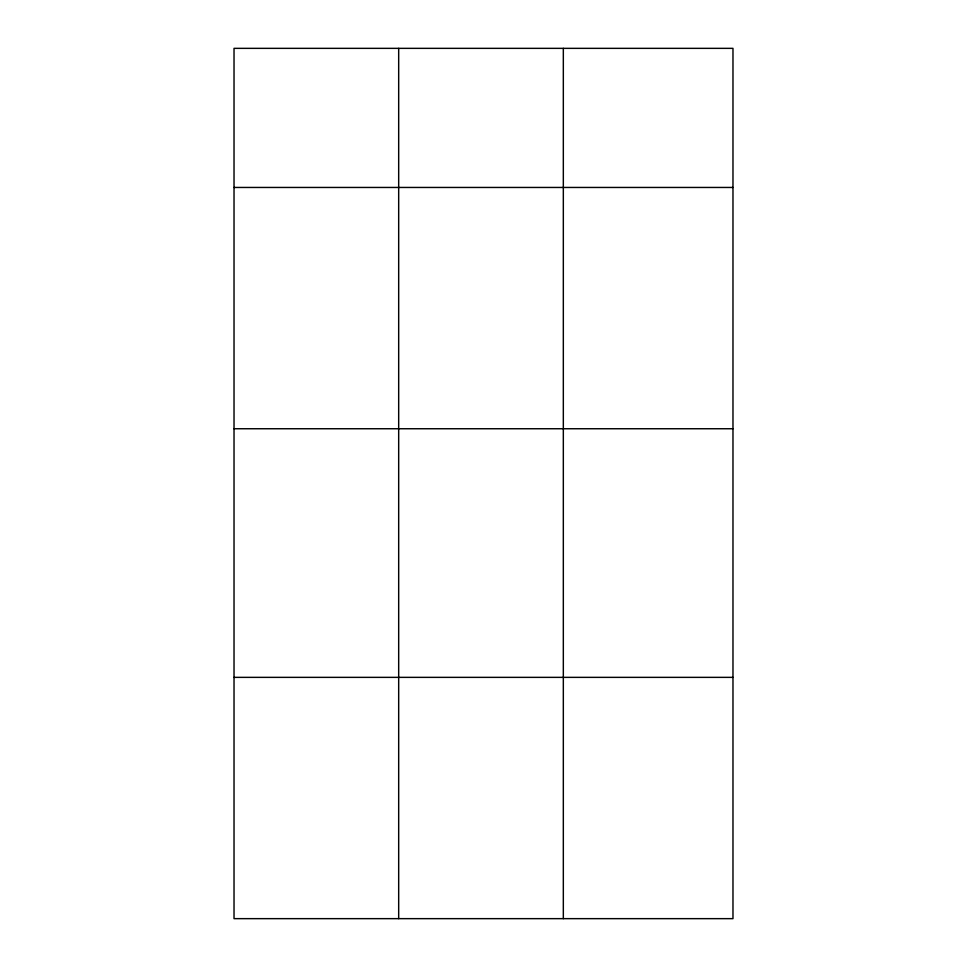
<?xml version="1.0" encoding="UTF-8"?>
<svg xmlns="http://www.w3.org/2000/svg" width="967" height="967" viewBox="0 0 967 967"><rect width="100%" height="100%" fill="white"/><g stroke="black" fill="none" stroke-linecap="round" stroke-linejoin="round"><path stroke-width="1.45" d="M732.974 428.744L732.974 48.35L234.026 48.35L234.026 918.65L732.974 918.65L732.974 428.744L234.026 428.744M234.026 187.453L732.974 187.453M234.026 677.359L732.974 677.359M563.326 48.35L563.326 918.65M398.682 48.35L398.682 918.65"/></g></svg>
